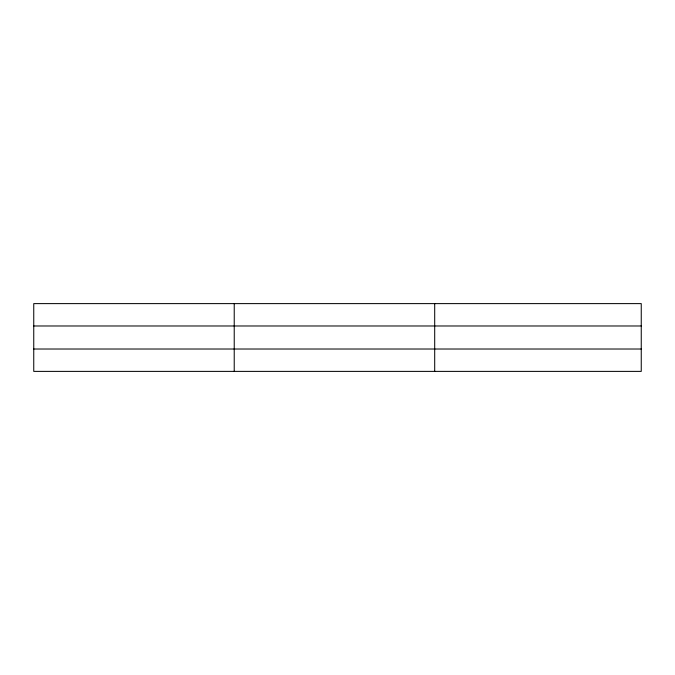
<?xml version="1.0" encoding="UTF-8"?>
<svg xmlns="http://www.w3.org/2000/svg" width="675" height="675" viewBox="0 0 675 675"><rect width="100%" height="100%" fill="white"/><g stroke="black" fill="none" stroke-linecap="round" stroke-linejoin="round"><path stroke-width="1.01" d="M234.225 371.385L234.225 303.615M434.7 371.385L434.7 303.615M641.25 325.983L641.25 303.615L33.75 303.615L33.75 371.385L641.25 371.385L641.25 325.983L33.75 325.983M33.75 349.017L641.25 349.017"/></g></svg>
